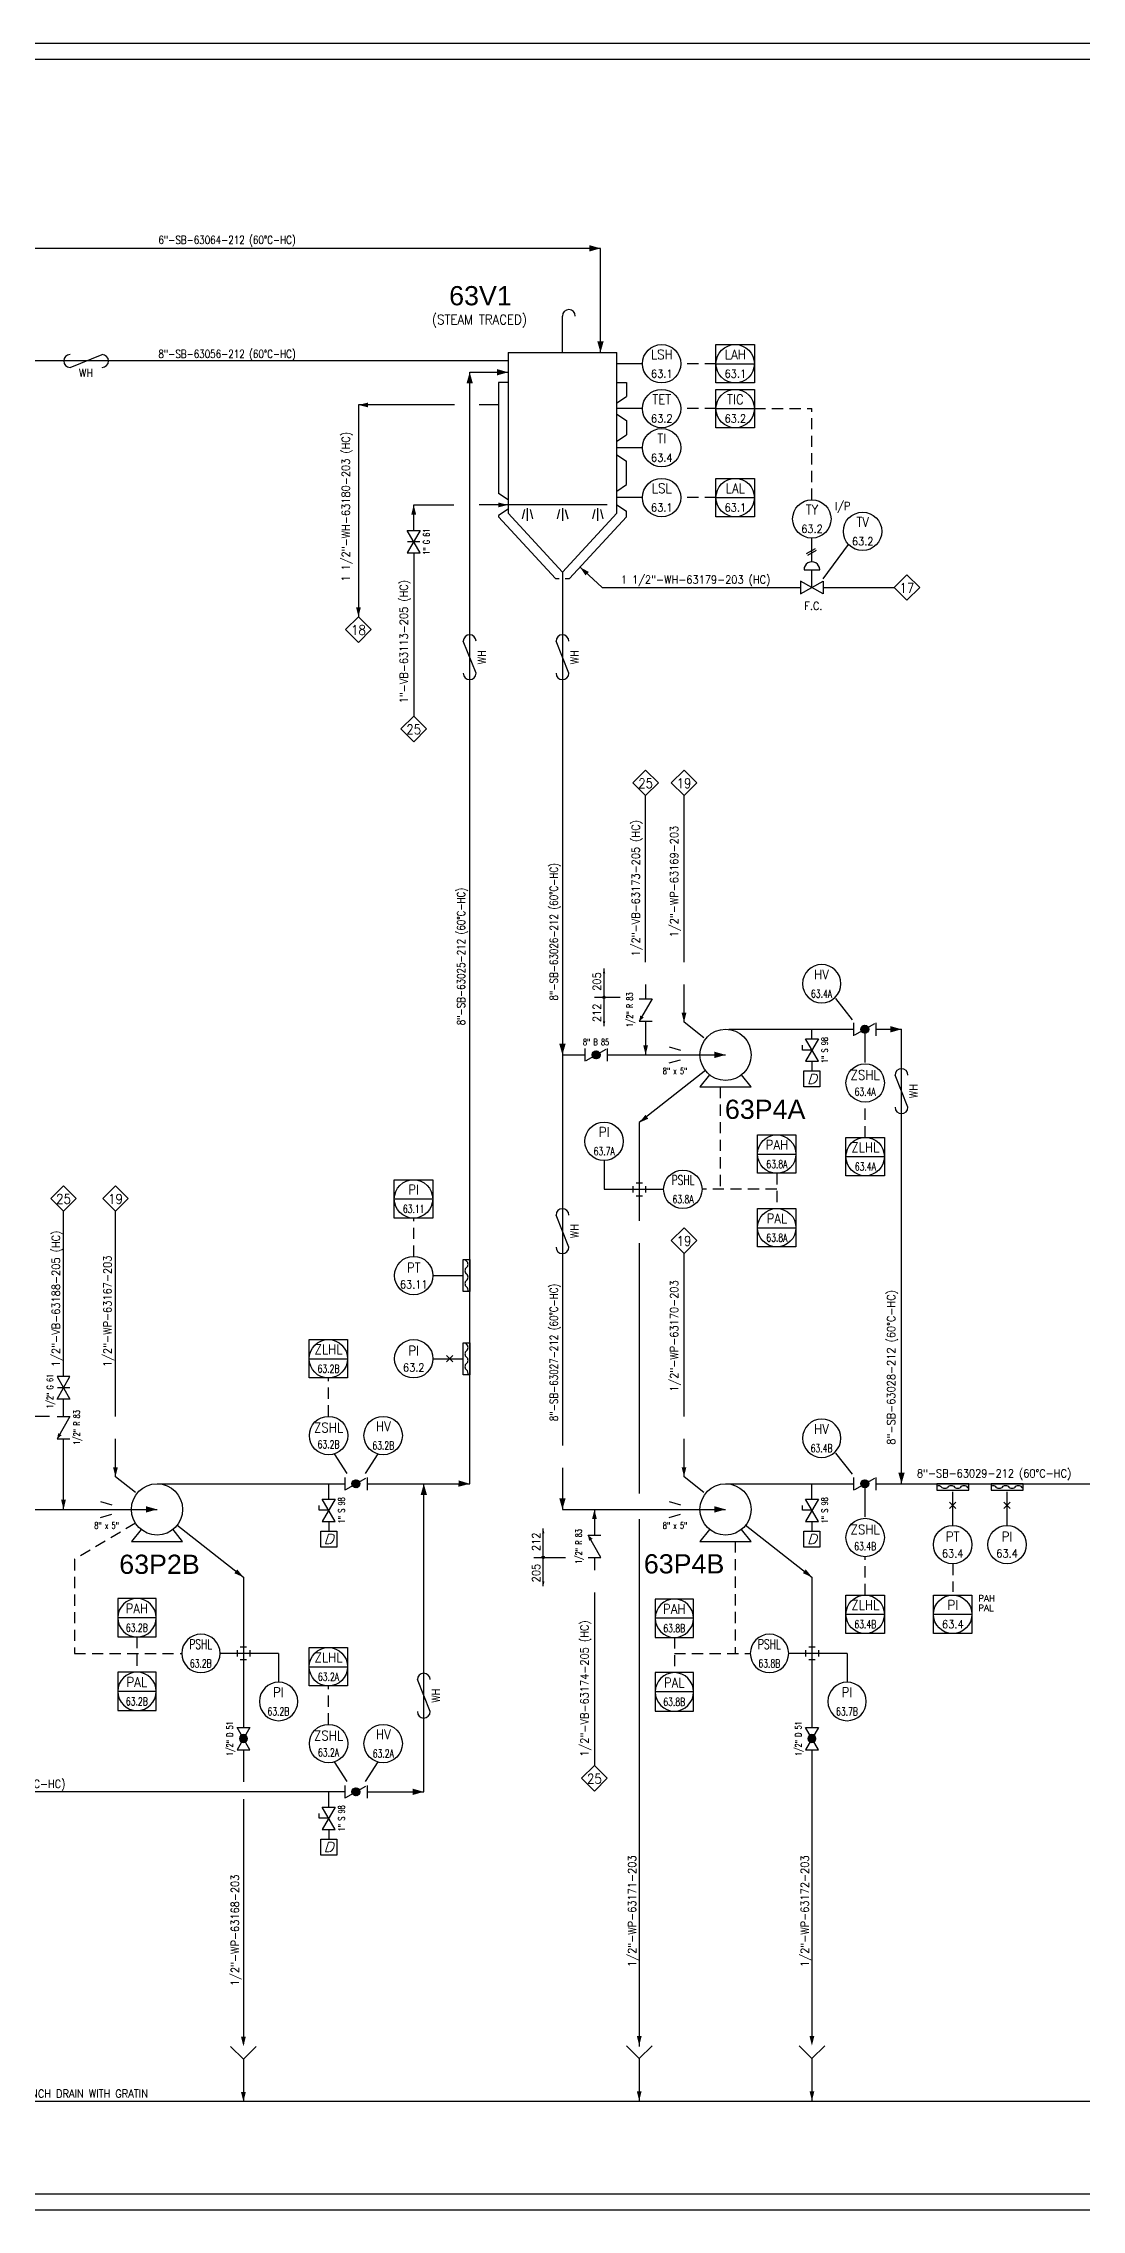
# Model space of a CAD drawing. Extents: x -19 to 128, y 0 to 68.
# Drawn here: x 23.5 to 55.9, y 0 to 67.7 of the extents above; entities that cross this region are included whole.
import ezdxf
from ezdxf.enums import TextEntityAlignment as Align

# ---------------------------------------------------------------- set-up
doc = ezdxf.new("R2010")
doc.units = 0
doc.header["$LTSCALE"] = 0.5
doc.header["$MEASUREMENT"] = 0
doc.linetypes.add('DASHED', pattern=[0.75, 0.5, -0.25])
doc.linetypes.add('TRATT2', pattern=[1.1, 0.7, -0.4])
doc.layers.get('0').update_dxf_attribs({"linetype": 'CONTINUOUS'})
for name, color, linetype in [('GREEN', 92, 'CONTINUOUS'), ('RED', 1, 'CONTINUOUS'), ('S', 7, 'CONTINUOUS'), ('TRATT2', 5, 'TRATT2'), ('Y', 92, 'CONTINUOUS')]:
    doc.layers.add(name, color=color, linetype=linetype)
doc.styles.add('A6', font='arial.ttf', dxfattribs={"height": 0.6})
doc.styles.add('S', font='ITALIC', dxfattribs={"height": 6})
doc.styles.add('S2', font='SIMPLEX', dxfattribs={"height": 0.2})
doc.styles.add('S25', font='SIMPLEX', dxfattribs={"width": 0.9, "height": 0.25})
doc.styles.add('S25S', font='SIMPLEX', dxfattribs={"width": 0.7, "height": 0.25})
doc.styles.add('S2S', font='SIMPLEX', dxfattribs={"width": 0.65, "height": 0.2})
doc.styles.add('S3', font='SIMPLEX', dxfattribs={"width": 0.9, "height": 0.3})
doc.styles.add('S3S', font='SIMPLEX', dxfattribs={"width": 0.7, "height": 0.3})

# ---------------------------------------------------------------- blocks, each defined once
blk = doc.blocks.new('FRECC2', base_point=(19.5, 44))
at = {"layer": 'RED'}
blk.add_solid([(19.5, 44), (19.85, 44.1), (19.85, 43.9)], dxfattribs=at)
blk = doc.blocks.new('STRUM', base_point=(33, 38))
blk.add_circle((33, 38), 0.6)
at = {"width": 0.9}
for tag, height, style, p in [('2', 0.3, 'S3', (33, 38.1)), ('1', 0.25, 'S25', (33, 37.6))]:
    blk.add_attdef(tag, text='', height=height, dxfattribs=dict(at, style=style)).set_placement(p, align=Align.CENTER)
blk = doc.blocks.new('STRUMC')
blk.add_line((-0.6, 0), (0.6, 0))
blk.add_lwpolyline([(-0.6, 0.6), (0.6, 0.6), (0.6, -0.6), (-0.6, -0.6), (-0.6, 0.6)])
blk.add_circle((0, 0), 0.6)
at = {"style": 'S3', "width": 0.9}
blk.add_attdef('2', text='', height=0.3, dxfattribs=at).set_placement((0.005, 0.139), align=Align.CENTER)
at = {"style": 'S2'}
for tag, p in [('3', (0.8, 0.4)), ('4', (0.8, 0.1))]:
    blk.add_attdef(tag, p, '', height=0.2, dxfattribs=at)
at = {"layer": 'S', "style": 'S25', "width": 0.9}
blk.add_attdef('1', text='', height=0.25, dxfattribs=at).set_placement((0.005, -0.436), align=Align.CENTER)
blk = doc.blocks.new('PRESA', base_point=(1.75, 0.1))
for p, q in [((1.5, 0.1), (1.5, 0.6)), ((1.5, 0.6), (2, 0.6)), ((2, 0.1), (1.5, 0.1)), ((2, 0.6), (2, 0.1))]:
    blk.add_line(p, q)
at = {"style": 'S', "width": 1.2}
blk.add_attdef('1', text='', height=0.3, dxfattribs=at).set_placement((1.75, 0.2), align=Align.CENTER)
blk = doc.blocks.new('DRENO')
for p, q in [((0, -0.3), (0, 0)), ((0, -1), (0, -1.3))]:
    blk.add_line(p, q)
at = {"layer": 'S'}
for p, q in [((-0.3, -0.65), (-0.3, -0.5)), ((0, -0.65), (-0.3, -0.65)), ((0.2, -1), (-0.2, -0.3)), ((0.2, -0.3), (-0.2, -1)), ((-0.2, -0.3), (0.2, -0.3)), ((-0.2, -1), (0.2, -1))]:
    blk.add_line(p, q, dxfattribs=at)
ref = blk.add_blockref('PRESA', (0, -1.8))
ref.add_attrib('1', 'D', dxfattribs={"layer": 'S', "height": 0.3, "style": 'S', "width": 1.2}).set_placement((0, -1.7), align=Align.CENTER)
at = {"layer": 'S', "style": 'S2', "width": 0.7}
for p in [(-0.4, -0.65), (0.5, -0.65)]:
    blk.add_attdef('S', text='', height=0.2, rotation=90, dxfattribs=at).set_placement(p, align=Align.CENTER)
blk = doc.blocks.new('X', base_point=(14, 48))
for p, q in [((14.1, 47.9), (13.9, 48.1)), ((14.1, 48.1), (13.9, 47.9))]:
    blk.add_line(p, q)
blk = doc.blocks.new('*X15')
for p, q in [((12.778, 29.501), (12.903, 29.626)), ((12.782, 29.47), (12.934, 29.622)), ((12.786, 29.544), (12.86, 29.618)), ((12.792, 29.444), (12.96, 29.612)), ((12.806, 29.423), (12.981, 29.598)), ((12.823, 29.405), (12.999, 29.581)), ((12.844, 29.391), (13.013, 29.56)), ((12.87, 29.38), (13.023, 29.534)), ((12.9, 29.376), (13.028, 29.504)), ((12.942, 29.382), (13.022, 29.462))]:
    blk.add_line(p, q)
blk = doc.blocks.new('B', base_point=(54.6, 16))
at = {"layer": 'S'}
for p, q in [((54.6, 16.2), (54.6, 15.8)), ((54.641, 15.822), (55.265, 16.18)), ((55.3, 16.2), (55.3, 15.8))]:
    blk.add_line(p, q, dxfattribs=at)
blk.add_circle((54.953, 16.001), 0.125, dxfattribs=at)
blk.add_blockref('*X15', (42.05, -13.5), dxfattribs=at)
at = {"layer": 'S', "style": 'S2S', "width": 0.7}
for p in [(54.95, 16.3), (54.95, 15.5)]:
    blk.add_attdef('B', text='', height=0.2, dxfattribs=at).set_placement(p, align=Align.CENTER)
blk = doc.blocks.new('STRUM0', base_point=(31.9, 0.95))
blk.add_circle((31.9, 0.95), 0.6)
at = {"style": 'S3', "width": 0.9}
blk.add_attdef('2', text='', height=0.3, dxfattribs=at).set_placement((31.905, 1.089), align=Align.CENTER)
at = {"layer": 'S', "style": 'S25', "width": 0.9}
blk.add_attdef('1', text='', height=0.25, dxfattribs=at).set_placement((31.905, 0.514), align=Align.CENTER)
blk = doc.blocks.new('LINEA', base_point=(51, 15))
at = {"layer": 'S', "style": 'S25', "width": 0.8}
blk.add_attdef('LINE', (51, 15.14), '', height=0.25, dxfattribs=at)
blk = doc.blocks.new('MEMBRANA', base_point=(69.5, 41))
at = {"layer": 'S'}
for p, q in [((69, 41), (69, 41.2)), ((69, 41.2), (70, 41.2)), ((70, 41), (69, 41)), ((70, 41.2), (70, 41))]:
    blk.add_line(p, q, dxfattribs=at)
for centre, start, end in [((68.95, 41.175), 293.57818, 323.1301), ((69.15, 41.025), 36.8699, 143.1301), ((69.35, 41.175), 216.8699, 323.1301), ((69.55, 41.025), 36.8699, 143.1301), ((69.75, 41.175), 216.8699, 323.1301), ((69.95, 41.025), 68.19859, 143.1301)]:
    blk.add_arc(centre, 0.125, start, end, dxfattribs=at)
blk = doc.blocks.new('COMPUTER')
blk.add_line((-0.6, 0), (0.6, 0))
blk.add_lwpolyline([(-0.6, 0.6), (0.6, 0.6), (0.6, -0.6), (-0.6, -0.6), (-0.6, 0.6)])
blk.add_circle((0, 0), 0.6)
at = {"width": 0.9}
for tag, height, style, p in [('SIGLA', 0.3, 'S3', (0.005, 0.139)), ('NUMERO', 0.25, 'S25', (0.005, -0.436))]:
    blk.add_attdef(tag, text='', height=height, dxfattribs=dict(at, style=style)).set_placement(p, align=Align.CENTER)
at = {"style": 'S2'}
for tag, p in [('3', (0.8, 0.4)), ('4', (0.8, 0.1))]:
    blk.add_attdef(tag, p, '', height=0.2, dxfattribs=at)
blk = doc.blocks.new('NOMEN', base_point=(35, 22))
for p, q in [((35, 22.8), (34.6, 22.4)), ((34.6, 22.4), (35, 22)), ((35.4, 22.4), (35, 22.8)), ((35, 22), (35.4, 22.4))]:
    blk.add_line(p, q)
at = {"style": 'S3', "width": 0.9}
blk.add_attdef('1', text='', height=0.3, dxfattribs=at).set_placement((35, 22.236), align=Align.CENTER)
blk = doc.blocks.new('G', base_point=(69, 41))
at = {"layer": 'S'}
for p, q in [((69, 41.2), (69, 40.8)), ((69, 40.8), (69.7, 41.2)), ((69.7, 40.8), (69, 41.2)), ((69.348, 41.194), (69.348, 40.807)), ((69.7, 41.2), (69.7, 40.8))]:
    blk.add_line(p, q, dxfattribs=at)
at = {"layer": 'S', "style": 'S2', "width": 0.7}
for p in [(69.349, 41.396), (69.349, 40.502)]:
    blk.add_attdef('G', text='', height=0.2, dxfattribs=at).set_placement(p, align=Align.CENTER)
blk = doc.blocks.new('FRECC1', base_point=(14, 17))
blk.add_solid([(14, 17), (14.3, 17.075), (14.3, 16.925)])
blk = doc.blocks.new('R2', base_point=(69, 41))
at = {"layer": 'S'}
for p, q in [((69, 41.2), (69, 40.8)), ((69.7, 40.8), (69, 41.2)), ((69.7, 41.2), (69.7, 40.8))]:
    blk.add_line(p, q, dxfattribs=at)
blk.add_solid([(69, 41.2), (69.181, 41.167), (69.119, 41.059)], dxfattribs=at)
at = {"layer": 'S', "style": 'S2', "width": 0.7}
for p in [(69.357, 41.396), (69.357, 40.502)]:
    blk.add_attdef('R', text='', height=0.2, dxfattribs=at).set_placement(p, align=Align.CENTER)
blk = doc.blocks.new('PUMP', base_point=(15, 18))
for p, q in [((14.5, 17.375), (14.2, 17)), ((14.2, 17), (15.8, 17)), ((15.8, 17), (15.5, 17.375))]:
    blk.add_line(p, q)
blk.add_circle((15, 18), 0.8)
blk = doc.blocks.new('CAMBCLAS', base_point=(70.2, 40.9))
at = {"layer": 'S'}
for p, q in [((69.3, 41), (71.1, 41)), ((70.2, 41), (70.2, 40.9))]:
    blk.add_line(p, q, dxfattribs=at)
blk.add_circle((70.2, 41), 0.0397, dxfattribs=at)
at = {"layer": 'S', "yscale": 0.5, "zscale": 0.5}
for p, xscale in [((69.3, 41), 0.5), ((71.1, 41), -0.5)]:
    blk.add_blockref('FRECC1', p, dxfattribs=dict(at, xscale=xscale))
at = {"layer": 'S', "style": 'S25', "width": 0.9}
blk.add_attdef('1', text='', height=0.25, dxfattribs=at).set_placement((70, 41.1), align=Align.RIGHT)
blk.add_attdef('2', (70.4, 41.1), '', height=0.25, dxfattribs=at)
blk = doc.blocks.new('LOCALE')
blk.add_circle((0, 0), 0.6)
at = {"width": 0.9}
for tag, height, style, p in [('SIGLA', 0.3, 'S3', (0.005, 0.139)), ('NUMERO', 0.25, 'S25', (0.005, -0.436))]:
    blk.add_attdef(tag, text='', height=height, dxfattribs=dict(at, style=style)).set_placement(p, align=Align.CENTER)
blk = doc.blocks.new('*X40')
for p, q in [((12.725, 29.59), (12.86, 29.725)), ((12.728, 29.628), (12.822, 29.722)), ((12.731, 29.561), (12.889, 29.719)), ((12.742, 29.536), (12.914, 29.708)), ((12.757, 29.516), (12.934, 29.693)), ((12.776, 29.499), (12.951, 29.674)), ((12.798, 29.486), (12.964, 29.652)), ((12.825, 29.477), (12.973, 29.625)), ((12.858, 29.475), (12.975, 29.592)), ((12.907, 29.489), (12.961, 29.543))]:
    blk.add_line(p, q)
blk = doc.blocks.new('D')
at = {"layer": 'S'}
for p, q in [((0, 0.2), (0.7, -0.2)), ((0.7, 0.2), (0, -0.2)), ((0, -0.2), (0, 0.2)), ((0.7, -0.2), (0.7, 0.2))]:
    blk.add_line(p, q, dxfattribs=at)
blk.add_circle((0.35, 0), 0.125, dxfattribs=at)
blk.add_blockref('*X40', (-12.5, -29.6), dxfattribs=at)
at = {"layer": 'S', "style": 'S2', "width": 0.7}
for p in [(0.349, 0.396), (0.349, -0.498)]:
    blk.add_attdef('D', text='', height=0.2, dxfattribs=at).set_placement(p, align=Align.CENTER)
blk = doc.blocks.new('R', base_point=(69, 41))
at = {"layer": 'S'}
for p, q in [((69, 41.2), (69, 40.8)), ((69, 40.8), (69.7, 41.2)), ((69.7, 41.2), (69.7, 40.8))]:
    blk.add_line(p, q, dxfattribs=at)
blk.add_solid([(69.7, 41.2), (69.519, 41.167), (69.581, 41.059)], dxfattribs=at)
at = {"layer": 'S', "style": 'S2', "width": 0.7}
for p in [(69.342, 41.396), (69.342, 40.502)]:
    blk.add_attdef('R', text='', height=0.2, dxfattribs=at).set_placement(p, align=Align.CENTER)
blk = doc.blocks.new('RID')
at = {"layer": 'S'}
for p, q in [((-0.364, 0.248), (-0.014, 0.148)), ((-0.364, -0.252), (-0.014, -0.152))]:
    blk.add_line(p, q, dxfattribs=at)
at = {"layer": 'S', "style": 'S2', "width": 0.7}
for p in [(-0.178, 0.398), (-0.178, -0.602)]:
    blk.add_attdef('RID', text='', height=0.2, dxfattribs=at).set_placement(p, align=Align.CENTER)
blk = doc.blocks.new('TRACCNEW')
at = {"layer": 'S'}
blk.add_line((0.2, -0.2), (1.2, 0.2), dxfattribs=at)
for centre, start, end in [((0.2, 0), 90, 270), ((1.2, 0), 270, 90)]:
    blk.add_arc(centre, 0.2, start, end, dxfattribs=at)
at = {"layer": 'S', "style": 'S25', "width": 0.9}
for tag, p in [('1', (0.7, 0.3)), ('2', (0.7, -0.5))]:
    blk.add_attdef(tag, text='', height=0.25, dxfattribs=at).set_placement(p, align=Align.CENTER)

msp = doc.modelspace()

# ---------------------------------------------------------------- linework, layer by layer
for p, q in [((128.473, 67.679), (-19.257, 67.679)), ((39.7, 58.021), (39.7, 59.159)), ((42.2, 57.669), (41.4, 57.669)), ((33.322, 56.381), (33.322, 49.762)), ((36.322, 56.381), (33.322, 56.381)), ((37.7, 56.381), (37.1, 56.381)), ((42.2, 56.268), (41.4, 56.268)), ((42.2, 55.045), (41.4, 55.045)), ((42.2, 53.489), (41.4, 53.489)), ((35.05, 53.259), (36.3, 53.259)), ((35.05, 52.459), (35.05, 53.259)), ((41.1, 53.259), (37.1, 53.259)), ((41.1, 53.259), (37.1, 53.259)), ((38.511, 53.116), (38.437, 52.821)), ((38.6, 53.159), (38.6, 52.759)), ((38.689, 53.116), (38.763, 52.821)), ((39.611, 53.116), (39.537, 52.821)), ((39.7, 53.159), (39.7, 52.759)), ((39.789, 53.116), (39.863, 52.821)), ((40.711, 53.116), (40.637, 52.821)), ((40.8, 53.159), (40.8, 52.759)), ((40.889, 53.116), (40.963, 52.821)), ((47.497, 51.482), (47.497, 52.221)), ((35.05, 51.759), (35.05, 46.659)), ((47.335, 51.743), (47.608, 51.9)), ((47.369, 51.685), (47.642, 51.842)), ((47.847, 50.946), (48.646, 52.02)), ((40.937, 50.679), (40.251, 51.313)), ((47.252, 51.235), (47.742, 51.235)), ((40.937, 50.679), (47.147, 50.679)), ((47.847, 50.679), (50.07, 50.679)), ((42.3, 38.977), (42.3, 44.177)), ((43.5, 38.977), (43.5, 44.177)), ((42.3, 38.277), (42.3, 37.827)), ((43.5, 37.096), (43.5, 38.277)), ((40.7, 37.877), (41.5, 37.877)), ((48.241, 37.836), (48.759, 37.174)), ((42.3, 37.127), (42.3, 36.077)), ((44.124, 36.607), (43.5, 37.096)), ((44.186, 35.595), (42.1, 33.96)), ((42.1, 33.96), (42.1, 30.891)), ((41, 32.777), (41, 31.877)), ((41, 31.877), (41.9, 31.877)), ((41.9, 31.977), (41.9, 31.877)), ((41.9, 31.877), (42.3, 31.877)), ((41.9, 31.877), (41.9, 31.777)), ((42, 32.077), (42.2, 32.077)), ((42.3, 31.977), (42.3, 31.777)), ((42.3, 31.877), (42.864, 31.877)), ((24.101, 26.026), (24.101, 31.191)), ((25.725, 24.777), (25.725, 31.191)), ((42, 31.677), (42.2, 31.677)), ((42.1, 30.191), (42.1, 22.377)), ((43.5, 24.777), (43.5, 29.877)), ((35.65, 29.182), (36.6, 29.182)), ((35.65, 26.584), (36.6, 26.584)), ((24.101, 24.777), (24.101, 25.326)), ((24.101, 21.877), (24.101, 24.077)), ((25.725, 22.896), (25.725, 24.077)), ((43.5, 22.896), (43.5, 24.077)), ((32.564, 23.609), (32.954, 22.998)), ((33.923, 23.609), (33.533, 22.998)), ((48.241, 23.636), (48.759, 22.974)), ((26.348, 22.407), (25.725, 22.896)), ((32.391, 22.5), (32.391, 22.677)), ((44.124, 22.407), (43.5, 22.896)), ((47.5, 22.5), (47.5, 22.677)), ((51.9, 21.377), (51.9, 22.427)), ((53.6, 21.377), (53.6, 22.427)), ((40.7, 21.877), (40.7, 21.077)), ((27.639, 21.395), (29.725, 19.76)), ((42.1, 21.577), (42.1, 5.1)), ((45.414, 21.395), (47.5, 19.76)), ((38.8, 20.377), (39.8, 20.377)), ((40.7, 20.377), (40.7, 19.977)), ((29.725, 19.76), (29.725, 15.067)), ((47.5, 19.76), (47.5, 15.067)), ((40.7, 19.277), (40.7, 13.877)), ((29.525, 17.377), (28.998, 17.377)), ((29.525, 17.477), (29.525, 17.277)), ((29.925, 17.377), (29.525, 17.377)), ((29.825, 17.577), (29.625, 17.577)), ((29.825, 17.177), (29.625, 17.177)), ((29.925, 17.477), (29.925, 17.377)), ((29.925, 17.377), (29.925, 17.277)), ((30.825, 17.377), (29.925, 17.377)), ((30.825, 17.377), (30.825, 16.477)), ((47.3, 17.377), (46.773, 17.377)), ((47.3, 17.477), (47.3, 17.277)), ((47.7, 17.377), (47.3, 17.377)), ((47.6, 17.577), (47.4, 17.577)), ((47.6, 17.177), (47.4, 17.177)), ((47.7, 17.477), (47.7, 17.377)), ((47.7, 17.377), (47.7, 17.277)), ((48.6, 17.377), (47.7, 17.377)), ((48.6, 17.377), (48.6, 16.477)), ((29.725, 14.367), (29.725, 13.369)), ((47.5, 14.367), (47.5, 5.2)), ((32.564, 13.986), (32.954, 13.376)), ((33.923, 13.986), (33.533, 13.376)), ((32.391, 12.877), (32.391, 13.054)), ((29.725, 12.824), (29.725, 5.177)), ((29.325, 5.1), (29.725, 4.7)), ((29.725, 4.7), (30.125, 5.1)), ((41.7, 5.123), (42.1, 4.723)), ((42.1, 4.723), (42.5, 5.123)), ((47.1, 5.123), (47.5, 4.723)), ((47.5, 4.723), (47.9, 5.123)), ((29.725, 4.7), (29.725, 3.377)), ((42.1, 4.723), (42.1, 3.4)), ((47.5, 4.723), (47.5, 3.4)), ((100.773, 3.377), (-14.257, 3.377)), ((-19.257, 0), (128.473, 0))]:
    msp.add_line(p, q)
for centre, radius, start, end in [((39.9, 59.159), 0.2, 0, 180), ((47.497, 51.237), 0.245, 359.59011, 180.40989)]:
    msp.add_arc(centre, radius, start, end)
at = {"layer": 'GREEN'}
for p, q in [((38, 58.021), (41.4, 58.021)), ((38, 58.021), (38, 52.999)), ((41.4, 52.999), (41.4, 58.021)), ((37.7, 57.083), (37.7, 53.615)), ((38, 57.083), (37.7, 57.083)), ((41.4, 57.083), (41.7, 57.083)), ((41.7, 57.083), (41.7, 56.644)), ((41.4, 56.444), (41.7, 56.644)), ((41.4, 56.092), (41.7, 55.892)), ((41.7, 55.892), (41.7, 55.453)), ((41.4, 55.253), (41.7, 55.453)), ((41.4, 54.823), (41.7, 54.623)), ((41.7, 53.892), (41.7, 54.623)), ((38, 53.415), (37.7, 53.615)), ((41.4, 53.692), (41.7, 53.892)), ((38, 53.13), (37.7, 52.93)), ((37.7, 52.93), (37.7, 52.882)), ((39.48, 50.956), (37.7, 52.882)), ((39.7, 51.159), (38, 52.999)), ((41.4, 52.999), (39.7, 51.159)), ((41.7, 52.882), (39.92, 50.956)), ((41.4, 53.262), (41.7, 53.062)), ((41.7, 52.882), (41.7, 53.062)), ((39.48, 50.956), (39.595, 50.956)), ((39.78, 50.956), (39.92, 50.956))]:
    msp.add_line(p, q, dxfattribs=at)
at = {"layer": 'RED'}
for p, q in [((127.973, 67.179), (-18.757, 67.179)), ((40.889, 61.274), (13.387, 61.274)), ((40.889, 58.021), (40.889, 61.274)), ((38, 57.756), (18.533, 57.756)), ((36.8, 57.403), (38, 57.403)), ((36.8, 22.677), (36.8, 57.403)), ((39.7, 51.159), (39.7, 23.877)), ((44.9, 36.877), (48.8, 36.877)), ((49.5, 36.877), (50.3, 36.877)), ((50.3, 22.677), (50.3, 36.877)), ((39.7, 36.077), (40.4, 36.077)), ((41.1, 36.077), (44.8, 36.077)), ((39.7, 23.177), (39.7, 21.877)), ((27.025, 22.677), (32.891, 22.677)), ((33.591, 22.677), (36.8, 22.677)), ((35.365, 13.054), (35.365, 22.677)), ((44.8, 22.677), (48.8, 22.677)), ((49.5, 22.677), (61.066, 22.677)), ((20.933, 21.877), (27.025, 21.877)), ((39.7, 21.877), (44.8, 21.877)), ((32.891, 13.054), (-12.602, 13.054)), ((33.591, 13.054), (35.365, 13.054)), ((-18.757, 0.5), (127.973, 0.5))]:
    msp.add_line(p, q, dxfattribs=at)
at = {"layer": 'S'}
for p, q in [((47.147, 50.479), (47.847, 50.879)), ((47.847, 50.479), (47.147, 50.879)), ((47.147, 50.879), (47.147, 50.479)), ((47.497, 50.679), (47.497, 51.235)), ((47.847, 50.879), (47.847, 50.479)), ((49.164, 35.844), (49.164, 36.744)), ((23.659, 24.777), (22.253, 24.777)), ((49.164, 21.644), (49.164, 22.544))]:
    msp.add_line(p, q, dxfattribs=at)
at = {"layer": 'TRATT2'}
for p, q in [((44.5, 57.669), (43.4, 57.669)), ((44.5, 56.268), (43.4, 56.268)), ((45.7, 56.268), (47.497, 56.268)), ((47.497, 53.421), (47.497, 56.268)), ((44.5, 53.489), (43.4, 53.489)), ((44.632, 35.077), (44.632, 31.877)), ((49.164, 33.5), (49.164, 34.6)), ((46.4, 31.877), (44.064, 31.877)), ((46.4, 32.377), (46.4, 31.277)), ((35.05, 29.777), (35.05, 30.977)), ((32.387, 24.784), (32.387, 25.984)), ((26.352, 21.444), (24.443, 20.318)), ((44.053, 21.054), (44.053, 21.054)), ((24.443, 20.318), (24.443, 17.377)), ((45.096, 20.877), (45.096, 17.377)), ((49.164, 19.2), (49.164, 20.4)), ((51.9, 20.177), (51.9, 19.3)), ((26.398, 17.892), (26.398, 16.792)), ((43.2, 17.877), (43.2, 16.777)), ((24.443, 17.377), (27.798, 17.377)), ((43.2, 17.377), (45.573, 17.377)), ((32.387, 15.161), (32.387, 16.361))]:
    msp.add_line(p, q, dxfattribs=at)

# ---------------------------------------------------------------- block references
for name, p, rotation in [('FRECC2', (40.889, 61.274), 180), ('FRECC2', (40.889, 58.021), 90), ('FRECC2', (36.8, 57.403), 270), ('FRECC2', (38, 57.403), 180), ('FRECC1', (35.05, 53.259), 270), ('FRECC1', (40.251, 51.313), 317.2647545482232), ('FRECC1', (33.322, 49.762), 90), ('FRECC1', (43.5, 37.096), 90.0000000000037), ('FRECC2', (50.3, 36.877), 180), ('FRECC2', (39.7, 36.077), 90), ('FRECC1', (42.3, 36.077), 90), ('FRECC2', (44.8, 36.077), 180), ('FRECC1', (42.1, 33.96), 37.48164666371102), ('MEMBRANA', (36.6, 29.182), 270), ('MEMBRANA', (36.6, 26.584), 270), ('X', (36.177, 26.584), 90), ('FRECC1', (25.725, 22.896), 90), ('FRECC1', (43.5, 22.896), 90), ('FRECC2', (50.3, 22.677), 90), ('FRECC2', (35.365, 22.677), 270), ('FRECC2', (36.8, 22.677), 178.8069050039141), ('FRECC1', (24.101, 21.877), 90), ('FRECC2', (27.025, 21.877), 180), ('FRECC2', (39.7, 21.877), 90), ('FRECC1', (40.7, 21.877), 270), ('FRECC2', (44.8, 21.877), 180), ('FRECC1', (29.725, 19.76), 142.3193509323992), ('FRECC1', (47.5, 19.76), 142.3193509323995), ('FRECC2', (35.365, 13.054), 180), ('FRECC1', (42.1, 5.123), 90), ('FRECC1', (47.5, 5.123), 90), ('FRECC1', (29.725, 5.1), 90), ('FRECC1', (29.725, 3.377), 90), ('FRECC1', (42.1, 3.4), 90), ('FRECC1', (47.5, 3.4), 90)]:
    msp.add_blockref(name, p, dxfattribs=dict(rotation=rotation))
for name, p, values in [('STRUM0', (42.8, 57.669), {'2': 'LSH', '1': '63.1'}), ('STRUMC', (45.1, 57.669), {'2': 'LAH', '1': '63.1'}), ('TRACCNEW', (24.108, 57.756), {'2': 'WH'}), ('STRUM0', (42.8, 56.268), {'2': 'TET', '1': '63.2'}), ('STRUMC', (45.1, 56.268), {'2': 'TIC', '1': '63.2'}), ('STRUM0', (42.8, 55.045), {'2': 'TI', '1': '63.4'}), ('STRUM0', (42.8, 53.489), {'2': 'LSL', '1': '63.1'}), ('STRUMC', (45.1, 53.489), {'2': 'LAL', '1': '63.1'}), ('STRUM0', (47.497, 52.821), {'2': 'TY', '1': '63.2'}), ('STRUM0', (49.082, 52.432), {'2': 'TV', '1': '63.2'}), ('NOMEN', (50.47, 50.279), {'1': '17'}), ('NOMEN', (33.322, 48.962), {'1': '18'}), ('NOMEN', (42.3, 44.177), {'1': '25'}), ('NOMEN', (43.5, 44.177), {'1': '19'}), ('NOMEN', (25.725, 31.191), {'1': '19'}), ('NOMEN', (43.5, 29.877), {'1': '19'}), ('STRUM', (35.05, 29.182), {'2': 'PT', '1': '63.11'}), ('STRUM', (35.05, 26.584), {'2': 'PI', '1': '63.2'}), ('STRUM', (51.9, 20.777), {'2': 'PT', '1': '63.4'}), ('STRUM', (53.6, 20.777), {'2': 'PI', '1': '63.4'}), ('COMPUTER', (51.9, 18.6), {'SIGLA': 'PI', 'NUMERO': '63.4', '3': 'PAH', '4': 'PAL'}), ('NOMEN', (40.7, 13.077), {'1': '25'})]:
    msp.add_blockref(name, p).add_auto_attribs(values)
ref = msp.add_blockref('LINEA', (25.066, 47.65), dxfattribs=dict(xscale=-1, rotation=270))
ref.add_attrib('LINE', '8"-SB-63056-212 (60%%dC-HC)', (27.066, 57.85), dxfattribs={"layer": 'S', "height": 0.25, "style": 'S25', "width": 0.8})
for name, p in [('FRECC1', (33.322, 56.381)), ('B', (48.8, 36.877)), ('B', (32.891, 22.677)), ('B', (48.8, 22.677)), ('B', (32.891, 13.054))]:
    msp.add_blockref(name, p)
at = {"linetype": 'DASHED', "rotation": 180}
msp.add_blockref('FRECC1', (38, 53.259), dxfattribs=at)
at = {"rotation": 90}
for name, p, values in [('TRACCNEW', (36.8, 47.801), {'2': 'WH'}), ('TRACCNEW', (39.7, 47.801), {'2': 'WH'}), ('CAMBCLAS', (41.1, 37.877), {'1': '212', '2': '205'}), ('TRACCNEW', (50.3, 34.243), {'2': 'WH'}), ('TRACCNEW', (39.7, 29.87), {'2': 'WH'}), ('CAMBCLAS', (39.2, 20.377), {'1': '205', '2': '212'}), ('TRACCNEW', (35.365, 15.36), {'2': 'WH'})]:
    msp.add_blockref(name, p, dxfattribs=at).add_auto_attribs(values)
ref = msp.add_blockref('NOMEN', (35.05, 45.859), dxfattribs=dict(xscale=-1))
ref.add_attrib('1', '25', dxfattribs={"height": 0.3, "style": 'S3', "width": 0.9}).set_placement((35.05, 46.096), align=Align.CENTER)
ref = msp.add_blockref('LINEA', (39.2, 37.777), dxfattribs=dict(xscale=-1, rotation=270))
ref.add_attrib('LINE', '8"-SB-63026-212 (60%%dC-HC)', (39.554, 37.777), dxfattribs={"layer": 'S', "height": 0.25, "rotation": 90, "style": 'S25', "width": 0.8})
ref = msp.add_blockref('LINEA', (36.3, 37.001), dxfattribs=dict(xscale=-1, rotation=270))
ref.add_attrib('LINE', '8"-SB-63025-212 (60%%dC-HC)', (36.654, 37.001), dxfattribs={"layer": 'S', "height": 0.25, "rotation": 90, "style": 'S25', "width": 0.8})
ref = msp.add_blockref('STRUM0', (47.806, 38.3), dxfattribs=dict(xscale=-1))
ref.add_attrib('2', 'HV', dxfattribs={"height": 0.3, "style": 'S3', "width": 0.9}).set_placement((47.801, 38.439), align=Align.CENTER)
ref.add_attrib('1', '63.4A', dxfattribs={"layer": 'S', "height": 0.25, "style": 'S25S', "width": 0.7}).set_placement((47.801, 37.864), align=Align.CENTER)
ref = msp.add_blockref('R2', (42.3, 37.127), dxfattribs=dict(rotation=90))
ref.add_attrib('R', '1/2" R 83', dxfattribs={"layer": 'S', "height": 0.2, "rotation": 90, "style": 'S2', "width": 0.7}).set_placement((41.904, 37.484), align=Align.CENTER)
ref = msp.add_blockref('B', (40.4, 36.077))
ref.add_attrib('B', '8" B 85', dxfattribs={"layer": 'S', "height": 0.2, "style": 'S2S', "width": 0.7}).set_placement((40.75, 36.377), align=Align.CENTER)
ref = msp.add_blockref('DRENO', (47.5, 36.877))
ref.add_attrib('S', '1" S 98', dxfattribs={"layer": 'S', "height": 0.2, "rotation": 90, "style": 'S2', "width": 0.7}).set_placement((48, 36.227), align=Align.CENTER)
ref = msp.add_blockref('RID', (43.4, 36.077))
ref.add_attrib('RID', '8" x 5"', dxfattribs={"layer": 'S', "height": 0.2, "style": 'S2', "width": 0.7}).set_placement((43.222, 35.475), align=Align.CENTER)
ref = msp.add_blockref('STRUM', (49.164, 35.2))
ref.add_attrib('2', 'ZSHL', dxfattribs={"height": 0.3, "style": 'S3', "width": 0.9}).set_placement((49.164, 35.3), align=Align.CENTER)
ref.add_attrib('1', '63.4A', dxfattribs={"height": 0.25, "style": 'S25S', "width": 0.7}).set_placement((49.164, 34.8), align=Align.CENTER)
ref = msp.add_blockref('LOCALE', (41, 33.377))
ref.add_attrib('SIGLA', 'PI', dxfattribs={"height": 0.3, "style": 'S3', "width": 0.9}).set_placement((41.005, 33.516), align=Align.CENTER)
ref.add_attrib('NUMERO', '63.7A', dxfattribs={"height": 0.25, "style": 'S25S', "width": 0.7}).set_placement((41.005, 32.941), align=Align.CENTER)
ref = msp.add_blockref('COMPUTER', (46.4, 32.977))
ref.add_attrib('SIGLA', 'PAH', dxfattribs={"height": 0.3, "style": 'S3', "width": 0.9}).set_placement((46.405, 33.116), align=Align.CENTER)
ref.add_attrib('NUMERO', '63.8A', dxfattribs={"height": 0.25, "style": 'S25S', "width": 0.7}).set_placement((46.405, 32.541), align=Align.CENTER)
ref = msp.add_blockref('STRUMC', (49.164, 32.9))
ref.add_attrib('2', 'ZLHL', dxfattribs={"height": 0.3, "style": 'S3', "width": 0.9}).set_placement((49.17, 33.039), align=Align.CENTER)
ref.add_attrib('1', '63.4A', dxfattribs={"layer": 'S', "height": 0.25, "style": 'S25S', "width": 0.7}).set_placement((49.17, 32.464), align=Align.CENTER)
ref = msp.add_blockref('NOMEN', (24.101, 31.191), dxfattribs=dict(xscale=-1))
ref.add_attrib('1', '25', dxfattribs={"height": 0.3, "style": 'S3', "width": 0.9}).set_placement((24.101, 31.427), align=Align.CENTER)
ref = msp.add_blockref('STRUMC', (35.043, 31.577))
ref.add_attrib('2', 'PI', dxfattribs={"height": 0.3, "style": 'S3', "width": 0.9}).set_placement((35.049, 31.717), align=Align.CENTER)
ref.add_attrib('1', '63.11', dxfattribs={"layer": 'S', "height": 0.25, "style": 'S25S', "width": 0.7}).set_placement((35.049, 31.141), align=Align.CENTER)
ref = msp.add_blockref('LOCALE', (43.464, 31.877))
ref.add_attrib('SIGLA', 'PSHL', dxfattribs={"height": 0.3, "style": 'S3S', "width": 0.7}).set_placement((43.47, 32.016), align=Align.CENTER)
ref.add_attrib('NUMERO', '63.8A', dxfattribs={"height": 0.25, "style": 'S25S', "width": 0.7}).set_placement((43.47, 31.441), align=Align.CENTER)
ref = msp.add_blockref('COMPUTER', (46.4, 30.677))
ref.add_attrib('SIGLA', 'PAL', dxfattribs={"height": 0.3, "style": 'S3', "width": 0.9}).set_placement((46.405, 30.816), align=Align.CENTER)
ref.add_attrib('NUMERO', '63.8A', dxfattribs={"height": 0.25, "style": 'S25S', "width": 0.7}).set_placement((46.405, 30.241), align=Align.CENTER)
ref = msp.add_blockref('LINEA', (39.2, 24.635), dxfattribs=dict(xscale=-1, rotation=270))
ref.add_attrib('LINE', '8"-SB-63027-212 (60%%dC-HC)', (39.554, 24.635), dxfattribs={"layer": 'S', "height": 0.25, "rotation": 90, "style": 'S25', "width": 0.8})
ref = msp.add_blockref('STRUMC', (32.381, 26.584))
ref.add_attrib('2', 'ZLHL', dxfattribs={"height": 0.3, "style": 'S3', "width": 0.9}).set_placement((32.386, 26.724), align=Align.CENTER)
ref.add_attrib('1', '63.2B', dxfattribs={"layer": 'S', "height": 0.25, "style": 'S25S', "width": 0.7}).set_placement((32.386, 26.148), align=Align.CENTER)
ref = msp.add_blockref('R', (24.101, 24.777), dxfattribs=dict(xscale=-1, rotation=90))
ref.add_attrib('R', '1/2" R 83', dxfattribs={"layer": 'S', "height": 0.2, "rotation": 90, "style": 'S2', "width": 0.7}).set_placement((24.614, 24.436), align=Align.CENTER)
ref = msp.add_blockref('STRUM', (32.387, 24.184))
ref.add_attrib('2', 'ZSHL', dxfattribs={"height": 0.3, "style": 'S3', "width": 0.9}).set_placement((32.387, 24.284), align=Align.CENTER)
ref.add_attrib('1', '63.2B', dxfattribs={"height": 0.25, "style": 'S25S', "width": 0.7}).set_placement((32.387, 23.784), align=Align.CENTER)
ref = msp.add_blockref('STRUM0', (34.094, 24.184))
ref.add_attrib('2', 'HV', dxfattribs={"height": 0.3, "style": 'S3', "width": 0.9}).set_placement((34.099, 24.324), align=Align.CENTER)
ref.add_attrib('1', '63.2B', dxfattribs={"layer": 'S', "height": 0.25, "style": 'S25S', "width": 0.7}).set_placement((34.099, 23.748), align=Align.CENTER)
ref = msp.add_blockref('STRUM0', (47.806, 24.1), dxfattribs=dict(xscale=-1))
ref.add_attrib('2', 'HV', dxfattribs={"height": 0.3, "style": 'S3', "width": 0.9}).set_placement((47.801, 24.239), align=Align.CENTER)
ref.add_attrib('1', '63.4B', dxfattribs={"layer": 'S', "height": 0.25, "style": 'S25S', "width": 0.7}).set_placement((47.801, 23.664), align=Align.CENTER)
ref = msp.add_blockref('DRENO', (32.391, 22.5))
ref.add_attrib('S', '1" S 98', dxfattribs={"layer": 'S', "height": 0.2, "rotation": 90, "style": 'S2', "width": 0.7}).set_placement((32.891, 21.85), align=Align.CENTER)
ref = msp.add_blockref('DRENO', (47.5, 22.5))
ref.add_attrib('S', '1" S 98', dxfattribs={"layer": 'S', "height": 0.2, "rotation": 90, "style": 'S2', "width": 0.7}).set_placement((48, 21.85), align=Align.CENTER)
at = {"xscale": -1}
for p in [(51.904, 22.477), (53.604, 22.477)]:
    msp.add_blockref('MEMBRANA', p, dxfattribs=at)
ref = msp.add_blockref('RID', (25.625, 21.877))
ref.add_attrib('RID', '8" x 5"', dxfattribs={"layer": 'S', "height": 0.2, "style": 'S2', "width": 0.7}).set_placement((25.447, 21.275), align=Align.CENTER)
ref = msp.add_blockref('RID', (43.4, 21.877))
ref.add_attrib('RID', '8" x 5"', dxfattribs={"layer": 'S', "height": 0.2, "style": 'S2', "width": 0.7}).set_placement((43.222, 21.275), align=Align.CENTER)
at = {"xscale": -1, "rotation": 180}
for p in [(51.9, 22.004), (53.6, 22.004)]:
    msp.add_blockref('X', p, dxfattribs=at)
ref = msp.add_blockref('R', (40.7, 20.377), dxfattribs=dict(rotation=90))
ref.add_attrib('R', '1/2" R 83', dxfattribs={"layer": 'S', "height": 0.2, "rotation": 90, "style": 'S2', "width": 0.7}).set_placement((40.304, 20.719), align=Align.CENTER)
ref = msp.add_blockref('STRUM', (49.164, 21))
ref.add_attrib('2', 'ZSHL', dxfattribs={"height": 0.3, "style": 'S3', "width": 0.9}).set_placement((49.164, 21.1), align=Align.CENTER)
ref.add_attrib('1', '63.4B', dxfattribs={"height": 0.25, "style": 'S25S', "width": 0.7}).set_placement((49.164, 20.6), align=Align.CENTER)
ref = msp.add_blockref('COMPUTER', (26.398, 18.492), dxfattribs=dict(xscale=-1))
ref.add_attrib('SIGLA', 'PAH', dxfattribs={"height": 0.3, "style": 'S3', "width": 0.9}).set_placement((26.393, 18.631), align=Align.CENTER)
ref.add_attrib('NUMERO', '63.2B', dxfattribs={"height": 0.25, "style": 'S25S', "width": 0.7}).set_placement((26.393, 18.055), align=Align.CENTER)
ref = msp.add_blockref('COMPUTER', (43.2, 18.477), dxfattribs=dict(xscale=-1))
ref.add_attrib('SIGLA', 'PAH', dxfattribs={"height": 0.3, "style": 'S3', "width": 0.9}).set_placement((43.195, 18.616), align=Align.CENTER)
ref.add_attrib('NUMERO', '63.8B', dxfattribs={"height": 0.25, "style": 'S25S', "width": 0.7}).set_placement((43.195, 18.041), align=Align.CENTER)
ref = msp.add_blockref('STRUMC', (49.164, 18.6))
ref.add_attrib('2', 'ZLHL', dxfattribs={"height": 0.3, "style": 'S3', "width": 0.9}).set_placement((49.17, 18.739), align=Align.CENTER)
ref.add_attrib('1', '63.4B', dxfattribs={"layer": 'S', "height": 0.25, "style": 'S25S', "width": 0.7}).set_placement((49.17, 18.164), align=Align.CENTER)
ref = msp.add_blockref('LOCALE', (28.398, 17.377), dxfattribs=dict(xscale=-1))
ref.add_attrib('SIGLA', 'PSHL', dxfattribs={"height": 0.3, "style": 'S3S', "width": 0.7}).set_placement((28.392, 17.516), align=Align.CENTER)
ref.add_attrib('NUMERO', '63.2B', dxfattribs={"height": 0.25, "style": 'S25S', "width": 0.7}).set_placement((28.392, 16.941), align=Align.CENTER)
ref = msp.add_blockref('LOCALE', (46.173, 17.377), dxfattribs=dict(xscale=-1))
ref.add_attrib('SIGLA', 'PSHL', dxfattribs={"height": 0.3, "style": 'S3S', "width": 0.7}).set_placement((46.168, 17.516), align=Align.CENTER)
ref.add_attrib('NUMERO', '63.8B', dxfattribs={"height": 0.25, "style": 'S25S', "width": 0.7}).set_placement((46.168, 16.941), align=Align.CENTER)
ref = msp.add_blockref('STRUMC', (32.381, 16.961))
ref.add_attrib('2', 'ZLHL', dxfattribs={"height": 0.3, "style": 'S3', "width": 0.9}).set_placement((32.386, 17.101), align=Align.CENTER)
ref.add_attrib('1', '63.2A', dxfattribs={"layer": 'S', "height": 0.25, "style": 'S25S', "width": 0.7}).set_placement((32.386, 16.525), align=Align.CENTER)
ref = msp.add_blockref('COMPUTER', (26.398, 16.192), dxfattribs=dict(xscale=-1))
ref.add_attrib('SIGLA', 'PAL', dxfattribs={"height": 0.3, "style": 'S3', "width": 0.9}).set_placement((26.393, 16.331), align=Align.CENTER)
ref.add_attrib('NUMERO', '63.2B', dxfattribs={"height": 0.25, "style": 'S25S', "width": 0.7}).set_placement((26.393, 15.755), align=Align.CENTER)
ref = msp.add_blockref('LOCALE', (30.825, 15.877), dxfattribs=dict(xscale=-1))
ref.add_attrib('SIGLA', 'PI', dxfattribs={"height": 0.3, "style": 'S3', "width": 0.9}).set_placement((30.819, 16.016), align=Align.CENTER)
ref.add_attrib('NUMERO', '63.2B', dxfattribs={"height": 0.25, "style": 'S25S', "width": 0.7}).set_placement((30.819, 15.441), align=Align.CENTER)
ref = msp.add_blockref('COMPUTER', (43.2, 16.177), dxfattribs=dict(xscale=-1))
ref.add_attrib('SIGLA', 'PAL', dxfattribs={"height": 0.3, "style": 'S3', "width": 0.9}).set_placement((43.195, 16.316), align=Align.CENTER)
ref.add_attrib('NUMERO', '63.8B', dxfattribs={"height": 0.25, "style": 'S25S', "width": 0.7}).set_placement((43.195, 15.741), align=Align.CENTER)
ref = msp.add_blockref('LOCALE', (48.6, 15.877), dxfattribs=dict(xscale=-1))
ref.add_attrib('SIGLA', 'PI', dxfattribs={"height": 0.3, "style": 'S3', "width": 0.9}).set_placement((48.595, 16.016), align=Align.CENTER)
ref.add_attrib('NUMERO', '63.7B', dxfattribs={"height": 0.25, "style": 'S25S', "width": 0.7}).set_placement((48.595, 15.441), align=Align.CENTER)
ref = msp.add_blockref('D', (29.725, 14.367), dxfattribs=dict(xscale=-1, rotation=270))
ref.add_attrib('D', '1/2" D 51', dxfattribs={"layer": 'S', "height": 0.2, "rotation": 90, "style": 'S2', "width": 0.7}).set_placement((29.399, 14.717), align=Align.CENTER)
ref = msp.add_blockref('STRUM', (32.387, 14.561))
ref.add_attrib('2', 'ZSHL', dxfattribs={"height": 0.3, "style": 'S3', "width": 0.9}).set_placement((32.387, 14.661), align=Align.CENTER)
ref.add_attrib('1', '63.2A', dxfattribs={"height": 0.25, "style": 'S25S', "width": 0.7}).set_placement((32.387, 14.161), align=Align.CENTER)
ref = msp.add_blockref('STRUM0', (34.094, 14.561))
ref.add_attrib('2', 'HV', dxfattribs={"height": 0.3, "style": 'S3', "width": 0.9}).set_placement((34.099, 14.701), align=Align.CENTER)
ref.add_attrib('1', '63.2A', dxfattribs={"layer": 'S', "height": 0.25, "style": 'S25S', "width": 0.7}).set_placement((34.099, 14.125), align=Align.CENTER)
ref = msp.add_blockref('D', (47.5, 14.367), dxfattribs=dict(xscale=-1, rotation=270))
ref.add_attrib('D', '1/2" D 51', dxfattribs={"layer": 'S', "height": 0.2, "rotation": 90, "style": 'S2', "width": 0.7}).set_placement((47.174, 14.717), align=Align.CENTER)
ref = msp.add_blockref('DRENO', (32.391, 12.877))
ref.add_attrib('S', '1" S 98', dxfattribs={"layer": 'S', "height": 0.2, "rotation": 90, "style": 'S2', "width": 0.7}).set_placement((32.891, 12.227), align=Align.CENTER)
at = {"layer": 'GREEN'}
for p in [(44.8, 36.077), (27.025, 21.877), (44.8, 21.877)]:
    msp.add_blockref('PUMP', p, dxfattribs=at)
at = {"layer": 'S'}
ref = msp.add_blockref('LINEA', (31.714, 61.274), dxfattribs=dict(at, xscale=-1))
ref.add_attrib('LINE', '6"-SB-63064-212 (60%%dC-HC)', (27.066, 61.413), dxfattribs={"height": 0.25, "style": 'S25', "width": 0.8})
ref = msp.add_blockref('G', (35.05, 52.459), dxfattribs=dict(at, xscale=-1, rotation=90))
ref.add_attrib('G', '1" G 61', dxfattribs={"height": 0.2, "rotation": 90, "style": 'S2', "width": 0.7}).set_placement((35.548, 52.11), align=Align.CENTER)
ref = msp.add_blockref('LINEA', (23.633, 26.326), dxfattribs=dict(at, xscale=-1, rotation=270))
ref.add_attrib('LINE', '1/2"-VB-63188-205 (HC)', (23.987, 26.326), dxfattribs={"height": 0.25, "rotation": 90, "style": 'S25', "width": 0.9})
ref = msp.add_blockref('G', (24.101, 25.326), dxfattribs=dict(at, xscale=-1, rotation=270))
ref.add_attrib('G', '1/2" G 61', dxfattribs={"height": 0.2, "rotation": 90, "style": 'S2', "width": 0.7}).set_placement((23.775, 25.57), align=Align.CENTER)

# ---------------------------------------------------------------- texts
at = {"style": 'S3', "width": 0.9}
msp.add_text('(STEAM TRACED)', height=0.3, dxfattribs=at).set_placement((37.105, 58.9), align=Align.CENTER)
at = {"layer": 'S', "style": 'S25', "width": 0.9}
for s, p in [('1 1/2"-WH-63180-203 (HC)', (33.051, 50.865)), ('1"-VB-63113-205 (HC)', (34.864, 47.059)), ('1/2"-VB-63173-205 (HC)', (42.114, 39.152)), ('1/2"-WP-63169-203', (43.314, 39.752)), ('1/2"-WP-63167-203', (25.598, 26.326)), ('1/2"-WP-63170-203', (43.314, 25.552)), ('8"-SB-63028-212 (60%%dC-HC)', (50.1, 23.9)), ('1/2"-VB-63174-205 (HC)', (40.514, 14.152)), ('1/2"-WP-63171-203', (42, 7.586)), ('1/2"-WP-63172-203', (47.4, 7.586)), ('1/2"-WP-63168-203', (29.586, 6.986))]:
    msp.add_text(s, height=0.25, rotation=90, dxfattribs=at).set_placement(p)
at = {"layer": 'S', "width": 0.9}
for s, style, p in [('I/P', 'S25', (48.215, 53.099)), ('1 1/2"-WH-63179-203 (HC)', 'S25', (41.527, 50.801)), ('F.C.', 'S25', (47.26, 49.98)), ('8"-SB-63029-212 (60%%DC-HC)', 'S25S', (50.779, 22.877)), ('8"-SB-63022-212 (60%%dC-HC)', 'S25', (19.333, 13.177)), ('COVERED TRENCH DRAIN WITH GRATIN', 'S25', (21.033, 3.5))]:
    msp.add_text(s, height=0.25, dxfattribs=dict(at, style=style)).set_placement(p)
at = {"layer": 'Y', "style": 'A6'}
msp.add_text('63V1', height=0.6, dxfattribs=at).set_placement((36.158, 59.495))
for s, p in [('63P4A', (47.295, 34.077)), ('63P2B', (28.359, 19.863)), ('63P4B', (44.761, 19.877))]:
    msp.add_text(s, height=0.6, dxfattribs=at).set_placement(p, align=Align.RIGHT)

doc.saveas('drawing.dxf')
